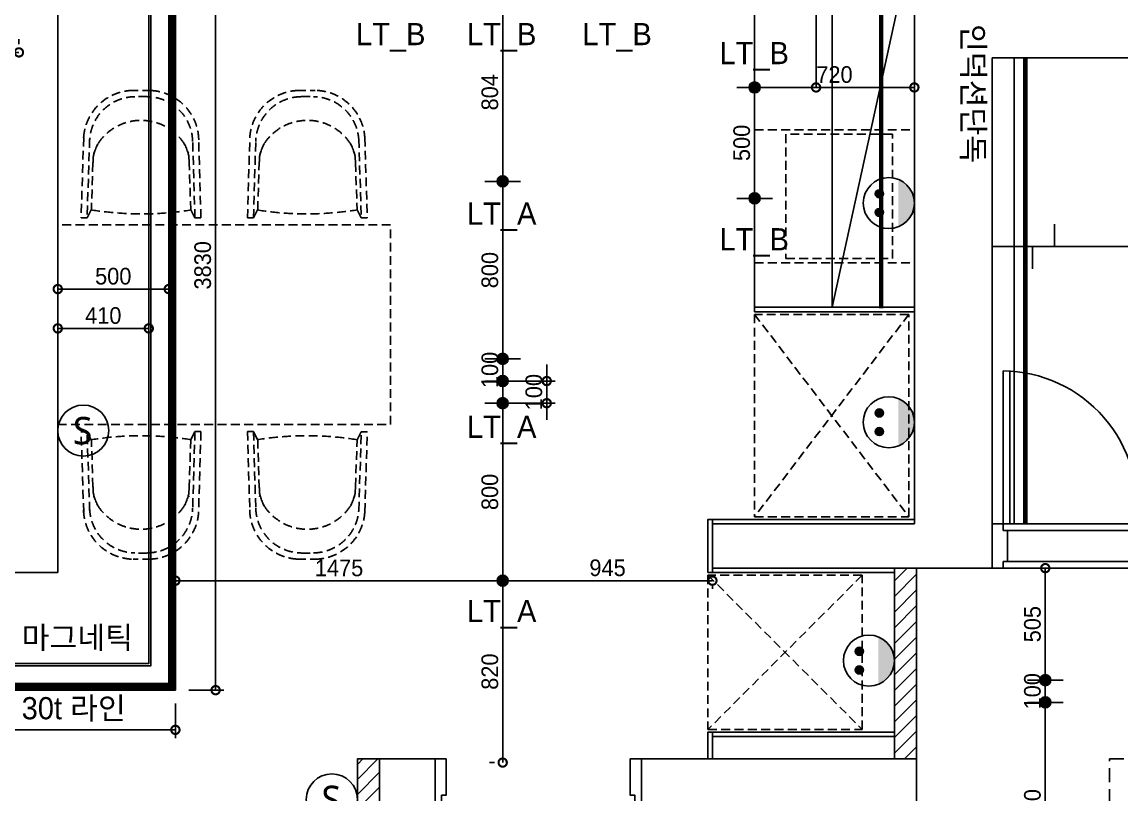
# Model space of a CAD drawing. Header units: millimetres. Extents: x 144680 to 246943, y -177515 to -149396.
# Drawn here: x 223921 to 228874, y -170068 to -166588 of the extents above; entities that cross this region are included whole.
import ezdxf

# ---------------------------------------------------------------- set-up
doc = ezdxf.new("R2010")
doc.units = ezdxf.units.MM
doc.header["$LTSCALE"] = 50
for name, pattern in [('DH-HID2', [1.2, 0.8, -0.4]), ('HID', [2.5, 1.5, -1]), ('HIDDEN', [9.525, 6.35, -3.175])]:
    doc.linetypes.add(name, pattern=pattern)
for name, color, linetype in [('0-ELC TEXT', 7, 'Continuous'), ('03-WAL NEW', 3, 'Continuous'), ('06-FUR', 6, 'Continuous'), ('07-DIM WAL', 5, 'Continuous'), ('3.기호.계단선', 30, 'Continuous'), ('_LIBR', 4, 'Continuous'), ('CEIL-LIGHT', 7, 'Continuous'), ('FORM(YOURNAME)-11', 1, 'Continuous'), ('FU-FURM', 251, 'DH-HID2'), ('RC-LIGHT', 7, 'Continuous'), ('WALL', 2, 'Continuous'), ('win', 4, 'Continuous'), ('설비', 140, 'Continuous')]:
    doc.layers.add(name, color=color, linetype=linetype)
doc.styles.add('스타일1', font='')
doc.styles.add('코레일둥고', font='')
doc.styles.get('스타일1').set_extended_font_data('HYwulM')
doc.styles.get('코레일둥고').set_extended_font_data('Korail Round Gothic Medium')
doc.dimstyles.new('30', dxfattribs={"dimscale": 30, "dimtxt": 2.5, "dimasz": 2.5, "dimexe": 1.25, "dimexo": 2, "dimtad": 1, "dimdec": 0, "dimtxsty": '스타일1', "dimblk": 'DOTSMALL', "dimcen": 2.5, "dimclrd": 1, "dimclre": 1, "dimclrt": 2, "dimadec": 0, "dimazin": 0, "dimtfac": 1, "dimtix": 1, "dimtmove": 0, "dimatfit": 3, "dimldrblk": 'DOTSMALL', "dimfxl": 1.25, "dimarcsym": 0})

# ---------------------------------------------------------------- blocks, each defined once
blk = doc.blocks.new('sdfsdf')
at = {"layer": '_LIBR', "linetype": 'Continuous'}
blk.add_lwpolyline([(-44257.6, -83632.3), (-43387.6, -83632.3), (-43387.6, -83597), (-44257.6, -83597)], close=True, dxfattribs=at)
for points in [[(-43351.7, -83617.5), (-43351.7, -83597), (-43351.7, -83617.5), (-43187.6, -83617.5), (-43187.6, -83567.5), (-43387.6, -83567.5), (-43387.6, -83597), (-43351.7, -83597)], [(-43351.7, -84447.5), (-43351.7, -84468), (-43351.7, -84447.5), (-43187.6, -84447.5), (-43187.6, -84497.5), (-43387.6, -84497.5), (-43387.6, -84468), (-43351.7, -84468)]]:
    blk.add_lwpolyline(points, dxfattribs=at)
blk.add_arc((-43365.5, -83574.4), 893.9, 183.7115, 268.5892, dxfattribs=at)
blk = doc.blocks.new('vudauseeh')
at = {"layer": '_LIBR', "linetype": 'Continuous'}
for p, q in [((145070, -168850), (145070, -168160)), ((145100, -168160.7), (145100, -168850)), ((145020, -168850), (145020, -169050)), ((145070, -168850), (145020, -168850)), ((145070, -168880.5), (145070, -168850)), ((145100, -168850), (145070, -168850)), ((145090, -168880.5), (145070, -168880.5)), ((145650, -168880.5), (145090, -168880.5)), ((145090, -169020.6), (145090, -168880.5)), ((145670, -168850), (145100, -168850)), ((145070, -169050), (145070, -169020.6)), ((145070, -169020.6), (145090, -169020.6)), ((145650, -169020.6), (145090, -169020.6)), ((145020, -169050), (145070, -169050)), ((145070, -169050), (145670, -169050))]:
    blk.add_line(p, q, dxfattribs=at)
blk.add_arc((145061.2, -168773.5), 613.6, 352.839, 89.1791, dxfattribs=at)
at = {"layer": 'WALL', "color": 2}
for p, q in [((140810, -169070), (140810, -164150)), ((144670, -168850), (144670, -165803)), ((145020, -166750), (146460, -166750)), ((145020, -168850), (145020, -166750)), ((143760, -168850), (144670, -168850)), ((143760, -168850), (143760, -169050)), ((145020, -168850), (146460, -168850)), ((140810, -169070), (138990, -169070)), ((143760, -169050), (146460, -169050)), ((142260, -169910), (142510, -169910)), ((142260, -173600), (142260, -169910)), ((143440, -169910), (144680, -169910)), ((144680, -170110), (144680, -169910))]:
    blk.add_line(p, q, dxfattribs=at)
at = {"layer": 'WALL', "color": 8, "linetype": 'HIDDEN', "ltscale": 0.2}
for p, q in [((145550, -169910), (146460, -169910)), ((145550, -170110), (145550, -169910))]:
    blk.add_line(p, q, dxfattribs=at)
at = {"layer": 'win', "rotation": 90}
blk.add_blockref('sdfsdf', (58942.5, -126722.4), dxfattribs=at)
blk = doc.blocks.new('cjswjdeh2')
at = {"ltscale": 10}
h = blk.add_hatch(dxfattribs=at)
h.set_pattern_fill('ANSI31', color=3, scale=15)
h.set_pattern_definition([(45, (290575.12, -163253.515), (-33.67596, 33.67596), [])])
h.paths.add_polyline_path([(227812.9, -167593.5), (227712.9, -167593.5), (227712.9, -167958.5), (227732.9, -167958.5), (227732.9, -167858.5), (227802.9, -167858.5), (227812.9, -167858.5)])
at = {"layer": '03-WAL NEW', "transparency": 33554687}
h = blk.add_hatch(dxfattribs=at)
h.set_pattern_fill('_USER', color=256, scale=50, angle=45, pattern_type=0)
h.set_pattern_definition([(45, (-4927.87, -279345.45), (-35.355339, 35.355339), [])])
h.paths.add_polyline_path([(230132.9, -167593.5), (230232.9, -167593.5), (230232.9, -166733.5), (230132.9, -166733.5)])
blk.add_line((230572.9, -165283.5), (231252.9, -165283.5))
blk.add_lwpolyline([(230854.7, -165183.5), (230854.7, -165283.5), (230754.7, -165283.5), (230754.7, -165383.5)])
blk.add_lwpolyline([(230132.9, -167593.5), (230232.9, -167593.5), (230232.9, -166733.5), (230132.9, -166733.5)], close=True, dxfattribs=at)
at = {"layer": '03-WAL NEW', "ltscale": 10}
blk.add_lwpolyline([(227812.9, -167858.5), (227812.9, -167593.5), (227712.9, -167593.5), (227712.9, -167958.5), (227732.9, -167958.5)], dxfattribs=at)
at = {"layer": '06-FUR', "color": 8}
for points in [[(230222.9, -163486.5), (227232.9, -163486.5), (227232.9, -164186.5), (229502.9, -164186.5), (229502.9, -165557.5), (230222.9, -165557.5), (230222.9, -163486.5)], [(230222.9, -163486.5), (227232.9, -163486.5), (227232.9, -163856.5), (229852.9, -163856.5), (229852.9, -165557.5), (230222.9, -165557.5), (230222.9, -163486.5), (227232.9, -163856.5)], [(229852.9, -163856.5), (230222.9, -163856.5), (229852.9, -165557.5)]]:
    blk.add_lwpolyline(points, dxfattribs=at)
for points in [[(229502.9, -165557.5), (230222.9, -165557.5), (230222.9, -165577.5), (229502.9, -165577.5)], [(229292.9, -166753.5), (229312.9, -166753.5), (229312.9, -166513.5), (229292.9, -166513.5)], [(229312.9, -166533.5), (230222.9, -166533.5), (230222.9, -166513.5), (229312.9, -166513.5)], [(229312.9, -166733.5), (230132.9, -166733.5), (230132.9, -166753.5), (229312.9, -166753.5)], [(229292.9, -167593.5), (229312.9, -167593.5), (229312.9, -167472.5), (229292.9, -167472.5)], [(229312.9, -167492.5), (230132.9, -167492.5), (230132.9, -167472.5), (229312.9, -167472.5)]]:
    blk.add_lwpolyline(points, close=True, dxfattribs=at)
at = {"layer": 'FU-FURM', "color": 8}
for p, q in [((226785.4, -164579.9), (226702.5, -164579.8)), ((226766.3, -164606.9), (226709.8, -164606.8)), ((227440.3, -164579.9), (227523.2, -164579.8)), ((227459.5, -164606.9), (227516, -164606.8)), ((229502.9, -164757.5), (230222.9, -164757.5)), ((226479.6, -164792.1), (226468.1, -165154.2)), ((226506.4, -164799.2), (226495.1, -165154.2)), ((226541.5, -164824.5), (226539.1, -164829.6)), ((226543.8, -164820), (226541.5, -164824.5)), ((226933.1, -164820.5), (226935.4, -164825)), ((226981.1, -165154.8), (226970.5, -164797.2)), ((227008.1, -165154.8), (226997.7, -164804)), ((227217.7, -165154.8), (227228.1, -164804)), ((227244.7, -165154.8), (227255.3, -164797.2)), ((227292.7, -164820.5), (227290.4, -164825)), ((227682, -164820), (227684.3, -164824.5)), ((227684.3, -164824.5), (227686.6, -164829.6)), ((227719.4, -164799.2), (227730.7, -165154.2)), ((227746.1, -164792.1), (227757.7, -165154.2)), ((226523.8, -164873.1), (226523.1, -164876.6)), ((226524.6, -164869.5), (226523.8, -164873.1)), ((226525.6, -164865.7), (226524.6, -164869.5)), ((226526.9, -164861.5), (226525.6, -164865.7)), ((226528.4, -164856.7), (226526.9, -164861.5)), ((226530.3, -164851.6), (226528.4, -164856.7)), ((226532.3, -164846.1), (226530.3, -164851.6)), ((226534.5, -164840.5), (226532.3, -164846.1)), ((226536.8, -164834.9), (226534.5, -164840.5)), ((226539.1, -164829.6), (226536.8, -164834.9)), ((226935.4, -164825), (226937.8, -164830.1)), ((226937.8, -164830.1), (226940.1, -164835.4)), ((226940.1, -164835.4), (226942.4, -164841)), ((226942.4, -164841), (226944.6, -164846.7)), ((226944.6, -164846.7), (226946.6, -164852.1)), ((226946.6, -164852.1), (226948.4, -164857.3)), ((226948.4, -164857.3), (226949.9, -164862)), ((226949.9, -164862), (226951.2, -164866.2)), ((226951.2, -164866.2), (226952.2, -164870)), ((226952.2, -164870), (226953, -164873.7)), ((226953, -164873.7), (226953.7, -164877.1)), ((227272.8, -164873.7), (227272.1, -164877.1)), ((227273.6, -164870), (227272.8, -164873.7)), ((227274.6, -164866.2), (227273.6, -164870)), ((227275.8, -164862), (227274.6, -164866.2)), ((227277.4, -164857.3), (227275.8, -164862)), ((227279.2, -164852.1), (227277.4, -164857.3)), ((227281.2, -164846.7), (227279.2, -164852.1)), ((227283.4, -164841), (227281.2, -164846.7)), ((227285.7, -164835.4), (227283.4, -164841)), ((227288, -164830.1), (227285.7, -164835.4)), ((227290.4, -164825), (227288, -164830.1)), ((227686.6, -164829.6), (227689, -164834.9)), ((227689, -164834.9), (227691.3, -164840.5)), ((227691.3, -164840.5), (227693.5, -164846.1)), ((227693.5, -164846.1), (227695.5, -164851.6)), ((227695.5, -164851.6), (227697.3, -164856.7)), ((227697.3, -164856.7), (227698.9, -164861.5)), ((227698.9, -164861.5), (227700.2, -164865.7)), ((227700.2, -164865.7), (227701.2, -164869.5)), ((227701.2, -164869.5), (227702, -164873.1)), ((227702, -164873.1), (227702.7, -164876.6)), ((226521.3, -164907.1), (226514.3, -165118.3)), ((226521.7, -164903.4), (226521.3, -164907.1)), ((226522.1, -164883.3), (226521.7, -164903.4)), ((226522.6, -164879.9), (226522.1, -164883.3)), ((226523.1, -164876.6), (226522.6, -164879.9)), ((226953.7, -164877.1), (226954.2, -164880.5)), ((226954.2, -164880.5), (226954.6, -164900.5)), ((226954.6, -164900.5), (226955, -164904)), ((226955, -164904), (226955.4, -164907.6)), ((226962, -165118.8), (226955.4, -164907.6)), ((227263.8, -165118.8), (227270.4, -164907.6)), ((227270.8, -164904), (227270.4, -164907.6)), ((227271.2, -164900.5), (227270.8, -164904)), ((227271.6, -164880.5), (227271.2, -164900.5)), ((227272.1, -164877.1), (227271.6, -164880.5)), ((227702.7, -164876.6), (227703.2, -164879.9)), ((227703.2, -164879.9), (227703.6, -164883.3)), ((227703.6, -164883.3), (227704, -164903.4)), ((227704, -164903.4), (227704.4, -164907.1)), ((227704.4, -164907.1), (227711.5, -165118.3)), ((226513.1, -165118.2), (226495.1, -165154.2)), ((226963.1, -165118.8), (226981.1, -165154.8)), ((227262.7, -165118.8), (227244.7, -165154.8)), ((227712.7, -165118.2), (227730.7, -165154.2)), ((226468.1, -165154.2), (226495.1, -165154.2)), ((226981.1, -165154.8), (227008.1, -165154.8)), ((227244.7, -165154.8), (227217.7, -165154.8)), ((227757.7, -165154.2), (227730.7, -165154.2)), ((227862.9, -165186.5), (226362.9, -165186.5)), ((226362.9, -165186.5), (226362.9, -166086.5)), ((227862.9, -166086.5), (227862.9, -165186.5)), ((229502.9, -165357.5), (230222.9, -165357.5)), ((230197.9, -165589.5), (229502.9, -166501.5)), ((229502.9, -165589.5), (230197.9, -166501.5)), ((226362.9, -166086.5), (227862.9, -166086.5)), ((226468.1, -166118.9), (226495.1, -166118.8)), ((226479.6, -166480.9), (226468.1, -166118.9)), ((226506.4, -166473.9), (226495.1, -166118.8)), ((226513.1, -166154.8), (226495.1, -166118.8)), ((226521.3, -166365.9), (226514.3, -166154.8)), ((226962, -166154.2), (226955.4, -166365.4)), ((226963.1, -166154.2), (226981.1, -166118.2)), ((226981.1, -166118.2), (226970.5, -166475.8)), ((226981.1, -166118.2), (227008.1, -166118.2)), ((227008.1, -166118.2), (226997.7, -166469)), ((227217.7, -166118.2), (227228.1, -166469)), ((227244.7, -166118.2), (227217.7, -166118.2)), ((227244.7, -166118.2), (227255.3, -166475.8)), ((227262.7, -166154.2), (227244.7, -166118.2)), ((227263.8, -166154.2), (227270.4, -166365.4)), ((227704.4, -166365.9), (227711.5, -166154.8)), ((227712.7, -166154.8), (227730.7, -166118.8)), ((227719.4, -166473.9), (227730.7, -166118.8)), ((227757.7, -166118.9), (227730.7, -166118.8)), ((227746.1, -166480.9), (227757.7, -166118.9)), ((226521.7, -166369.6), (226521.3, -166365.9)), ((226522.1, -166389.7), (226521.7, -166369.6)), ((226522.6, -166393.1), (226522.1, -166389.7)), ((226523.1, -166396.5), (226522.6, -166393.1)), ((226523.8, -166399.9), (226523.1, -166396.5)), ((226524.6, -166403.5), (226523.8, -166399.9)), ((226525.6, -166407.4), (226524.6, -166403.5)), ((226526.9, -166411.6), (226525.6, -166407.4)), ((226949.9, -166411), (226951.2, -166406.9)), ((226951.2, -166406.9), (226952.2, -166403)), ((226952.2, -166403), (226953, -166399.4)), ((226953, -166399.4), (226953.7, -166395.9)), ((226953.7, -166395.9), (226954.2, -166392.6)), ((226954.2, -166392.6), (226954.6, -166372.5)), ((226954.6, -166372.5), (226955, -166369.1)), ((226955, -166369.1), (226955.4, -166365.4)), ((227270.8, -166369.1), (227270.4, -166365.4)), ((227271.2, -166372.5), (227270.8, -166369.1)), ((227271.6, -166392.6), (227271.2, -166372.5)), ((227272.1, -166395.9), (227271.6, -166392.6)), ((227272.8, -166399.4), (227272.1, -166395.9)), ((227273.6, -166403), (227272.8, -166399.4)), ((227274.6, -166406.9), (227273.6, -166403)), ((227275.8, -166411), (227274.6, -166406.9)), ((227698.9, -166411.6), (227700.2, -166407.4)), ((227700.2, -166407.4), (227701.2, -166403.5)), ((227701.2, -166403.5), (227702, -166399.9)), ((227702, -166399.9), (227702.7, -166396.5)), ((227702.7, -166396.5), (227703.2, -166393.1)), ((227703.2, -166393.1), (227703.6, -166389.7)), ((227703.6, -166389.7), (227704, -166369.6)), ((227704, -166369.6), (227704.4, -166365.9)), ((226528.4, -166416.3), (226526.9, -166411.6)), ((226530.3, -166421.4), (226528.4, -166416.3)), ((226532.3, -166426.9), (226530.3, -166421.4)), ((226534.5, -166432.5), (226532.3, -166426.9)), ((226536.8, -166438.1), (226534.5, -166432.5)), ((226539.1, -166443.5), (226536.8, -166438.1)), ((226541.5, -166448.5), (226539.1, -166443.5)), ((226543.8, -166453), (226541.5, -166448.5)), ((226933.1, -166452.5), (226935.4, -166448)), ((226935.4, -166448), (226937.8, -166443)), ((226937.8, -166443), (226940.1, -166437.6)), ((226940.1, -166437.6), (226942.4, -166432)), ((226942.4, -166432), (226944.6, -166426.4)), ((226944.6, -166426.4), (226946.6, -166420.9)), ((226946.6, -166420.9), (226948.4, -166415.8)), ((226948.4, -166415.8), (226949.9, -166411)), ((227277.4, -166415.8), (227275.8, -166411)), ((227279.2, -166420.9), (227277.4, -166415.8)), ((227281.2, -166426.4), (227279.2, -166420.9)), ((227283.4, -166432), (227281.2, -166426.4)), ((227285.7, -166437.6), (227283.4, -166432)), ((227288, -166443), (227285.7, -166437.6)), ((227290.4, -166448), (227288, -166443)), ((227292.7, -166452.5), (227290.4, -166448)), ((227682, -166453), (227684.3, -166448.5)), ((227684.3, -166448.5), (227686.6, -166443.5)), ((227686.6, -166443.5), (227689, -166438.1)), ((227689, -166438.1), (227691.3, -166432.5)), ((227691.3, -166432.5), (227693.5, -166426.9)), ((227693.5, -166426.9), (227695.5, -166421.4)), ((227695.5, -166421.4), (227697.3, -166416.3)), ((227697.3, -166416.3), (227698.9, -166411.6)), ((226785.4, -166693.1), (226702.5, -166693.2)), ((226766.3, -166666.1), (226709.8, -166666.2)), ((227440.3, -166693.1), (227523.2, -166693.2)), ((227459.5, -166666.1), (227516, -166666.2)), ((229987.9, -166765.5), (229292.9, -167460.5)), ((229292.9, -166765.5), (229987.9, -167460.5))]:
    blk.add_line(p, q, dxfattribs=at)
for points in [[(229644.4, -165337.3), (230124.4, -165337.3), (230124.4, -164777.3), (229644.4, -164777.3)], [(229502.9, -166501.5), (230197.9, -166501.5), (230197.9, -165589.5), (229502.9, -165589.5)], [(229292.9, -167460.5), (229987.9, -167460.5), (229987.9, -166765.5), (229292.9, -166765.5)]]:
    blk.add_lwpolyline(points, close=True, dxfattribs=at)
for centre, radius, start, end in [((226706.1, -164807), 227.2, 90.767, 178.6433), ((226712.8, -164814.8), 206.6, 90.767, 178.6435), ((226764.1, -164814.9), 206.6, 1.215, 89.0908), ((226770.9, -164807.1), 227.2, 1.215, 89.0908), ((227454.9, -164807.1), 227.2, 90.9092, 178.785), ((227461.6, -164814.9), 206.6, 90.9092, 178.785), ((227513, -164814.8), 206.6, 1.3565, 89.233), ((227519.7, -164807), 227.2, 1.3567, 89.233), ((226738.3, -164947.3), 232.4, 33.053, 146.805), ((227487.5, -164947.3), 232.4, 33.195, 146.947), ((226738.3, -164947.3), 232.4, 158.2072, 158.33), ((226738.3, -164947.3), 232.4, 21.528, 21.651), ((227487.5, -164947.3), 232.4, 158.349, 158.472), ((227487.5, -164947.3), 232.4, 21.67, 21.7928), ((226739.8, -163721.3), 1415.3, 260.781, 279.077), ((227485.9, -163721.3), 1415.3, 260.923, 279.219), ((226739.8, -167551.8), 1415.3, 80.923, 99.219), ((227485.9, -167551.8), 1415.3, 80.781, 99.077), ((226738.3, -166325.8), 232.4, 201.67, 201.7928), ((226738.3, -166325.8), 232.4, 213.195, 326.947), ((226738.3, -166325.8), 232.4, 338.349, 338.472), ((227487.5, -166325.8), 232.4, 201.528, 201.651), ((227487.5, -166325.8), 232.4, 213.053, 326.805), ((227487.5, -166325.8), 232.4, 338.2072, 338.33), ((226706.1, -166466), 227.2, 181.3567, 269.233), ((226712.8, -166458.2), 206.6, 181.3565, 269.233), ((226764.1, -166458.2), 206.6, 270.9092, 358.785), ((226770.9, -166465.9), 227.2, 270.9092, 358.785), ((227454.9, -166465.9), 227.2, 181.215, 269.0908), ((227461.6, -166458.2), 206.6, 181.215, 269.0908), ((227513, -166458.2), 206.6, 270.767, 358.6435), ((227519.7, -166466), 227.2, 270.767, 358.6433)]:
    blk.add_arc(centre, radius, start, end, dxfattribs=at)
blk.add_blockref('vudauseeh', (85552.9, 2316.5))
blk = doc.blocks.new('_DOTSMALL')
at = {"color": 0, "linetype": 'ByBlock', "const_width": 0.5}
blk.add_lwpolyline([(-0.0625, 0, 1), (0.0625, 0, 1)], format="xyb", close=True, dxfattribs=at)
blk = doc.blocks.new('*D108')
at = {"layer": '07-DIM WAL', "color": 1, "lineweight": -2, "transparency": 16777216}
for p, q in [((219592.2, -169660), (219592.2, -169816.5)), ((224612.2, -169660), (224612.2, -169816.5)), ((219592.2, -169779), (224612.2, -169779))]:
    blk.add_line(p, q, dxfattribs=at)
at = {"layer": 'Defpoints', "color": 0, "transparency": 16777216}
for p in [(219592.2, -169600), (224612.2, -169600), (224612.2, -169779)]:
    blk.add_point(p, dxfattribs=at)
at = {"layer": '07-DIM WAL', "color": 1, "lineweight": -2, "transparency": 16777216, "xscale": 75, "yscale": 75, "zscale": 75, "rotation": 180}
blk.add_blockref('_DOTSMALL', (219592.2, -169779), dxfattribs=at)
at = {"layer": '07-DIM WAL', "color": 1, "lineweight": -2, "transparency": 16777216, "xscale": 75, "yscale": 75, "zscale": 75}
blk.add_blockref('_DOTSMALL', (224612.2, -169779), dxfattribs=at)
at = {"layer": '07-DIM WAL', "color": 2, "ltscale": 10, "transparency": 16777216, "insert": (222102.2, -169721.2), "char_height": 75, "attachment_point": 5, "style": '스타일1'}
blk.add_mtext('5020', dxfattribs=at)
blk = doc.blocks.new('*D109')
at = {"layer": '07-DIM WAL', "color": 1, "lineweight": -2, "transparency": 16777216}
for p, q in [((224672.2, -165770), (224830.9, -165770)), ((224793.4, -165770), (224793.4, -169600)), ((224672.2, -169600), (224830.9, -169600))]:
    blk.add_line(p, q, dxfattribs=at)
at = {"layer": 'Defpoints', "color": 0, "transparency": 16777216}
for p in [(224612.2, -165770), (224612.2, -169600), (224793.4, -169600)]:
    blk.add_point(p, dxfattribs=at)
at = {"layer": '07-DIM WAL', "color": 1, "lineweight": -2, "transparency": 16777216, "xscale": 75, "yscale": 75, "zscale": 75}
for p, rotation in [((224793.4, -165770), 90), ((224793.4, -169600), 270)]:
    blk.add_blockref('_DOTSMALL', p, dxfattribs=dict(at, rotation=rotation))
at = {"layer": '07-DIM WAL', "color": 2, "ltscale": 10, "transparency": 16777216, "insert": (224735.6, -167685), "char_height": 75, "attachment_point": 5, "rotation": 90, "style": '스타일1'}
blk.add_mtext('3830', dxfattribs=at)
blk = doc.blocks.new('1')
at = {"linetype": 'Continuous'}
h = blk.add_hatch(color=4, dxfattribs=at)
h.dxf.hatch_style = 1
edge = h.paths.add_edge_path()
edge.add_arc((11539653.5, -14273503.8), 37.5, 0, 360)
at = {"color": 1, "linetype": 'Continuous'}
for p, q in [((11539653.5, -14273637.1), (11539653.5, -14273370.5)), ((11539520.2, -14273503.8), (11539786.8, -14273503.8))]:
    blk.add_line(p, q, dxfattribs=at)
at = {"color": 4, "linetype": 'Continuous'}
for radius in [41.5, 37.5]:
    blk.add_circle((11539653.5, -14273503.8), radius, dxfattribs=at)
blk = doc.blocks.new('*D111')
at = {"layer": '07-DIM WAL', "color": 1, "lineweight": -2, "transparency": 16777216}
for p, q in [((223157.2, -166665), (223157.2, -166687.5)), ((223907.2, -166665), (223907.2, -166687.5)), ((223157.2, -166725), (223907.2, -166725))]:
    blk.add_line(p, q, dxfattribs=at)
at = {"layer": 'Defpoints', "color": 0, "transparency": 16777216}
for p in [(223157.2, -166725), (223907.2, -166725), (223907.2, -166725)]:
    blk.add_point(p, dxfattribs=at)
at = {"layer": '07-DIM WAL', "color": 1, "lineweight": -2, "transparency": 16777216, "xscale": 75, "yscale": 75, "zscale": 75, "rotation": 180}
blk.add_blockref('_DOTSMALL', (223157.2, -166725), dxfattribs=at)
at = {"layer": '07-DIM WAL', "color": 1, "lineweight": -2, "transparency": 16777216, "xscale": 75, "yscale": 75, "zscale": 75}
blk.add_blockref('_DOTSMALL', (223907.2, -166725), dxfattribs=at)
at = {"layer": '07-DIM WAL', "color": 2, "ltscale": 10, "transparency": 16777216, "insert": (223532.2, -166667.3), "char_height": 75, "attachment_point": 5, "style": '스타일1'}
blk.add_mtext('750', dxfattribs=at)
blk = doc.blocks.new('*D120')
at = {"layer": '07-DIM WAL', "color": 1, "lineweight": -2, "transparency": 16777216}
for p, q in [((227521.4, -165803), (227461.9, -165803)), ((227499.4, -166883), (227499.4, -165803)), ((227471.4, -166883), (227536.9, -166883))]:
    blk.add_line(p, q, dxfattribs=at)
at = {"layer": 'Defpoints', "color": 0, "transparency": 16777216}
for p in [(227499.4, -165803), (227581.4, -165803), (227411.4, -166883)]:
    blk.add_point(p, dxfattribs=at)
at = {"layer": '07-DIM WAL', "color": 1, "lineweight": -2, "transparency": 16777216, "xscale": 75, "yscale": 75, "zscale": 75}
for p, rotation in [((227499.4, -165803), 90), ((227499.4, -166883), 270)]:
    blk.add_blockref('_DOTSMALL', p, dxfattribs=dict(at, rotation=rotation))
at = {"layer": '07-DIM WAL', "color": 2, "ltscale": 10, "transparency": 16777216, "insert": (227441.6, -166343), "char_height": 75, "attachment_point": 5, "rotation": 90, "style": '스타일1'}
blk.add_mtext('1080', dxfattribs=at)
blk = doc.blocks.new('*D121')
at = {"layer": '07-DIM WAL', "color": 1, "lineweight": -2, "transparency": 16777216}
for p, q in [((227222.2, -167383), (227222.2, -166883)), ((227282.2, -166883), (227259.7, -166883)), ((227162.2, -167383), (227184.7, -167383))]:
    blk.add_line(p, q, dxfattribs=at)
at = {"layer": 'Defpoints', "color": 0, "transparency": 16777216}
for p in [(227222.2, -166883), (227222.2, -166883), (227222.2, -167383)]:
    blk.add_point(p, dxfattribs=at)
at = {"layer": '07-DIM WAL', "color": 1, "lineweight": -2, "transparency": 16777216, "xscale": 75, "yscale": 75, "zscale": 75}
for p, rotation in [((227222.2, -166883), 90), ((227222.2, -167383), 270)]:
    blk.add_blockref('_DOTSMALL', p, dxfattribs=dict(at, rotation=rotation))
at = {"layer": '07-DIM WAL', "color": 2, "ltscale": 10, "transparency": 16777216, "insert": (227164.5, -167133), "char_height": 75, "attachment_point": 5, "rotation": 90, "style": '스타일1'}
blk.add_mtext('500', dxfattribs=at)
blk = doc.blocks.new('*D122')
at = {"layer": '07-DIM WAL', "color": 1, "lineweight": -2, "transparency": 16777216}
for p, q in [((226027.2, -166503), (226049.7, -166503)), ((226087.2, -167306.5), (226087.2, -166503)), ((226027.2, -167306.5), (226049.7, -167306.5))]:
    blk.add_line(p, q, dxfattribs=at)
at = {"layer": 'Defpoints', "color": 0, "transparency": 16777216}
for p in [(226087.2, -166503), (226087.2, -166503), (226087.2, -167306.5)]:
    blk.add_point(p, dxfattribs=at)
at = {"layer": '07-DIM WAL', "color": 1, "lineweight": -2, "transparency": 16777216, "xscale": 75, "yscale": 75, "zscale": 75}
for p, rotation in [((226087.2, -166503), 90), ((226087.2, -167306.5), 270)]:
    blk.add_blockref('_DOTSMALL', p, dxfattribs=dict(at, rotation=rotation))
at = {"layer": '07-DIM WAL', "color": 2, "ltscale": 10, "transparency": 16777216, "insert": (226029.4, -166904.8), "char_height": 75, "attachment_point": 5, "rotation": 90, "style": '스타일1'}
blk.add_mtext('804', dxfattribs=at)
blk = doc.blocks.new('*D124')
at = {"layer": '07-DIM WAL', "color": 1, "lineweight": -2, "transparency": 16777216}
for p, q in [((226087.2, -167306.5), (226087.2, -168106.5)), ((226147.2, -167306.5), (226124.7, -167306.5)), ((226147.2, -168106.5), (226124.7, -168106.5))]:
    blk.add_line(p, q, dxfattribs=at)
at = {"layer": 'Defpoints', "color": 0, "transparency": 16777216}
for p in [(226087.2, -167306.5), (226087.2, -168106.5), (226087.2, -168106.5)]:
    blk.add_point(p, dxfattribs=at)
at = {"layer": '07-DIM WAL', "color": 1, "lineweight": -2, "transparency": 16777216, "xscale": 75, "yscale": 75, "zscale": 75}
for p, rotation in [((226087.2, -167306.5), 90), ((226087.2, -168106.5), 270)]:
    blk.add_blockref('_DOTSMALL', p, dxfattribs=dict(at, rotation=rotation))
at = {"layer": '07-DIM WAL', "color": 2, "ltscale": 10, "transparency": 16777216, "insert": (226029.4, -167706.5), "char_height": 75, "attachment_point": 5, "rotation": 90, "style": '스타일1'}
blk.add_mtext('800', dxfattribs=at)
blk = doc.blocks.new('*D125')
at = {"layer": '07-DIM WAL', "color": 1, "lineweight": -2, "transparency": 16777216}
for p, q in [((226087.2, -168031.5), (226087.2, -168281.5)), ((226027.2, -168106.5), (226049.7, -168106.5)), ((226027.2, -168206.5), (226049.7, -168206.5))]:
    blk.add_line(p, q, dxfattribs=at)
at = {"layer": 'Defpoints', "color": 0, "transparency": 16777216}
for p in [(226087.2, -168106.5), (226087.2, -168206.5), (226087.2, -168206.5)]:
    blk.add_point(p, dxfattribs=at)
at = {"layer": '07-DIM WAL', "color": 1, "lineweight": -2, "transparency": 16777216, "xscale": 75, "yscale": 75, "zscale": 75}
for p, rotation in [((226087.2, -168106.5), 270), ((226087.2, -168206.5), 90)]:
    blk.add_blockref('_DOTSMALL', p, dxfattribs=dict(at, rotation=rotation))
at = {"layer": '07-DIM WAL', "color": 2, "ltscale": 10, "transparency": 16777216, "insert": (226029.5, -168156.5), "char_height": 75, "attachment_point": 5, "rotation": 90, "style": '스타일1'}
blk.add_mtext('100', dxfattribs=at)
blk = doc.blocks.new('*D126')
at = {"layer": '07-DIM WAL', "color": 1, "lineweight": -2, "transparency": 16777216}
for p, q in [((226285.6, -168131.5), (226285.6, -168381.5)), ((226147.2, -168206.5), (226323.1, -168206.5)), ((226147.2, -168306.5), (226323.1, -168306.5))]:
    blk.add_line(p, q, dxfattribs=at)
at = {"layer": 'Defpoints', "color": 0, "transparency": 16777216}
for p in [(226087.2, -168206.5), (226087.2, -168306.5), (226285.6, -168306.5)]:
    blk.add_point(p, dxfattribs=at)
at = {"layer": '07-DIM WAL', "color": 1, "lineweight": -2, "transparency": 16777216, "xscale": 75, "yscale": 75, "zscale": 75}
for p, rotation in [((226285.6, -168206.5), 270), ((226285.6, -168306.5), 90)]:
    blk.add_blockref('_DOTSMALL', p, dxfattribs=dict(at, rotation=rotation))
at = {"layer": '07-DIM WAL', "color": 2, "ltscale": 10, "transparency": 16777216, "insert": (226227.8, -168256.5), "char_height": 75, "attachment_point": 5, "rotation": 90, "style": '스타일1'}
blk.add_mtext('100', dxfattribs=at)
blk = doc.blocks.new('*D127')
at = {"layer": '07-DIM WAL', "color": 1, "lineweight": -2, "transparency": 16777216}
for p, q in [((226027.2, -168306.5), (226049.7, -168306.5)), ((226087.2, -168306.5), (226087.2, -169106.5)), ((226027.2, -169106.5), (226049.7, -169106.5))]:
    blk.add_line(p, q, dxfattribs=at)
at = {"layer": 'Defpoints', "color": 0, "transparency": 16777216}
for p in [(226087.2, -168306.5), (226087.2, -169106.5), (226087.2, -169106.5)]:
    blk.add_point(p, dxfattribs=at)
at = {"layer": '07-DIM WAL', "color": 1, "lineweight": -2, "transparency": 16777216, "xscale": 75, "yscale": 75, "zscale": 75}
for p, rotation in [((226087.2, -168306.5), 90), ((226087.2, -169106.5), 270)]:
    blk.add_blockref('_DOTSMALL', p, dxfattribs=dict(at, rotation=rotation))
at = {"layer": '07-DIM WAL', "color": 2, "ltscale": 10, "transparency": 16777216, "insert": (226029.4, -168706.5), "char_height": 75, "attachment_point": 5, "rotation": 90, "style": '스타일1'}
blk.add_mtext('800', dxfattribs=at)
blk = doc.blocks.new('*D128')
at = {"layer": '07-DIM WAL', "color": 1, "lineweight": -2, "transparency": 16777216}
for p, q in [((226027.2, -169106.5), (226049.7, -169106.5)), ((226087.2, -169106.5), (226087.2, -169926.5)), ((226027.2, -169926.5), (226049.7, -169926.5))]:
    blk.add_line(p, q, dxfattribs=at)
at = {"layer": 'Defpoints', "color": 0, "transparency": 16777216}
for p in [(226087.2, -169106.5), (226087.2, -169926.5), (226087.2, -169926.5)]:
    blk.add_point(p, dxfattribs=at)
at = {"layer": '07-DIM WAL', "color": 1, "lineweight": -2, "transparency": 16777216, "xscale": 75, "yscale": 75, "zscale": 75}
for p, rotation in [((226087.2, -169106.5), 90), ((226087.2, -169926.5), 270)]:
    blk.add_blockref('_DOTSMALL', p, dxfattribs=dict(at, rotation=rotation))
at = {"layer": '07-DIM WAL', "color": 2, "ltscale": 10, "transparency": 16777216, "insert": (226029.4, -169516.5), "char_height": 75, "attachment_point": 5, "rotation": 90, "style": '스타일1'}
blk.add_mtext('820', dxfattribs=at)
blk = doc.blocks.new('*D129')
at = {"layer": '07-DIM WAL', "color": 1, "lineweight": -2, "transparency": 16777216}
for p, q in [((224082.2, -167842.8), (224082.2, -167754.5)), ((224082.2, -167792), (224582.2, -167792)), ((224582.2, -167842.8), (224582.2, -167754.5))]:
    blk.add_line(p, q, dxfattribs=at)
at = {"layer": 'Defpoints', "color": 0, "transparency": 16777216}
for p in [(224582.2, -167792), (224082.2, -167902.8), (224582.2, -167902.8)]:
    blk.add_point(p, dxfattribs=at)
at = {"layer": '07-DIM WAL', "color": 1, "lineweight": -2, "transparency": 16777216, "xscale": 75, "yscale": 75, "zscale": 75, "rotation": 180}
blk.add_blockref('_DOTSMALL', (224082.2, -167792), dxfattribs=at)
at = {"layer": '07-DIM WAL', "color": 1, "lineweight": -2, "transparency": 16777216, "xscale": 75, "yscale": 75, "zscale": 75}
blk.add_blockref('_DOTSMALL', (224582.2, -167792), dxfattribs=at)
at = {"layer": '07-DIM WAL', "color": 2, "ltscale": 10, "transparency": 16777216, "insert": (224332.2, -167734.3), "char_height": 75, "attachment_point": 5, "style": '스타일1'}
blk.add_mtext('500', dxfattribs=at)
blk = doc.blocks.new('*D130')
at = {"layer": '07-DIM WAL', "color": 1, "lineweight": -2, "transparency": 16777216}
for p, q in [((224082.2, -167909.3), (224082.2, -167931.8)), ((224492.2, -167909.3), (224492.2, -167931.8)), ((224082.2, -167969.3), (224492.2, -167969.3))]:
    blk.add_line(p, q, dxfattribs=at)
at = {"layer": 'Defpoints', "color": 0, "transparency": 16777216}
for p in [(224082.2, -167969.3), (224492.2, -167969.3), (224492.2, -167969.3)]:
    blk.add_point(p, dxfattribs=at)
at = {"layer": '07-DIM WAL', "color": 1, "lineweight": -2, "transparency": 16777216, "xscale": 75, "yscale": 75, "zscale": 75, "rotation": 180}
blk.add_blockref('_DOTSMALL', (224082.2, -167969.3), dxfattribs=at)
at = {"layer": '07-DIM WAL', "color": 1, "lineweight": -2, "transparency": 16777216, "xscale": 75, "yscale": 75, "zscale": 75}
blk.add_blockref('_DOTSMALL', (224492.2, -167969.3), dxfattribs=at)
at = {"layer": '07-DIM WAL', "color": 2, "ltscale": 10, "transparency": 16777216, "insert": (224287.2, -167911.6), "char_height": 75, "attachment_point": 5, "style": '스타일1'}
blk.add_mtext('410', dxfattribs=at)
blk = doc.blocks.new('SW')
at = {"layer": '설비', "color": 140}
blk.add_circle((11533254.1, -14277699.4), 184, dxfattribs=at)
at = {"layer": '설비', "color": 140, "insert": (11533320, -14277600.8), "char_height": 197.143, "width": 314.327, "attachment_point": 3, "style": '코레일둥고'}
blk.add_mtext('{\\fMalgun Gothic|b0|i0|c129|p50;S}', dxfattribs=at)
blk = doc.blocks.new('egoo')
at = {"layer": '설비'}
h = blk.add_hatch(color=140, dxfattribs=at)
edge = h.paths.add_edge_path()
edge.add_arc((1015645.3, 443433.7), 22.3, 0, 360)
h = blk.add_hatch(color=140, dxfattribs=at)
edge = h.paths.add_edge_path()
edge.add_arc((1015747.7, 443433.7), 22.3, 0, 360)
h = blk.add_hatch(color=140, dxfattribs=at)
edge = h.paths.add_edge_path()
edge.add_line((1015826.3, 443329.1), (1015566.6, 443329.1))
edge.add_ellipse((1015696.5, 443381.5), major_axis=(99, 99), ratio=1, start_angle=156.95778, end_angle=293.04222)
at = {"layer": '설비', "color": 140}
for centre, radius in [((1015696.5, 443381.5), 140), ((1015645.3, 443433.7), 22.3), ((1015747.7, 443433.7), 22.3)]:
    blk.add_circle(centre, radius, dxfattribs=at)
blk = doc.blocks.new('*D174')
at = {"layer": 'Defpoints', "color": 0, "transparency": 16777216}
for p in [(227222.2, -166883), (227942.2, -166883), (227942.2, -166883)]:
    blk.add_point(p, dxfattribs=at)
at = {"layer": 'FORM(YOURNAME)-11', "color": 1, "lineweight": -2, "ltscale": 10, "transparency": 16777216}
for p, q in [((227222.2, -166823), (227222.2, -166845.5)), ((227942.2, -166823), (227942.2, -166845.5)), ((227222.2, -166883), (227942.2, -166883))]:
    blk.add_line(p, q, dxfattribs=at)
at = {"layer": 'FORM(YOURNAME)-11', "color": 1, "lineweight": -2, "transparency": 16777216, "xscale": 75, "yscale": 75, "zscale": 75, "rotation": 180}
blk.add_blockref('_DOTSMALL', (227222.2, -166883), dxfattribs=at)
at = {"layer": 'FORM(YOURNAME)-11', "color": 1, "lineweight": -2, "transparency": 16777216, "xscale": 75, "yscale": 75, "zscale": 75}
blk.add_blockref('_DOTSMALL', (227942.2, -166883), dxfattribs=at)
at = {"layer": 'FORM(YOURNAME)-11', "color": 2, "ltscale": 10, "transparency": 16777216, "insert": (227582.2, -166825.3), "char_height": 75, "attachment_point": 5, "style": '스타일1'}
blk.add_mtext('720', dxfattribs=at)
blk = doc.blocks.new('*D211')
at = {"layer": '07-DIM WAL', "color": 1, "lineweight": -2, "ltscale": 10, "transparency": 16777216}
for p, q in [((226087.2, -169046.5), (226087.2, -169069)), ((226087.2, -169106.5), (227032.2, -169106.5)), ((227032.2, -169130), (227032.2, -169144))]:
    blk.add_line(p, q, dxfattribs=at)
at = {"layer": 'Defpoints', "color": 0, "transparency": 16777216}
for p in [(227032.2, -169070), (226087.2, -169106.5), (227032.2, -169106.5)]:
    blk.add_point(p, dxfattribs=at)
at = {"layer": '07-DIM WAL', "color": 1, "lineweight": -2, "transparency": 16777216, "xscale": 75, "yscale": 75, "zscale": 75, "rotation": 180}
blk.add_blockref('_DOTSMALL', (226087.2, -169106.5), dxfattribs=at)
at = {"layer": '07-DIM WAL', "color": 1, "lineweight": -2, "transparency": 16777216, "xscale": 75, "yscale": 75, "zscale": 75}
blk.add_blockref('_DOTSMALL', (227032.2, -169106.5), dxfattribs=at)
at = {"layer": '07-DIM WAL', "color": 2, "ltscale": 10, "transparency": 16777216, "insert": (226559.7, -169048.8), "char_height": 75, "attachment_point": 5, "style": '스타일1'}
blk.add_mtext('945', dxfattribs=at)
blk = doc.blocks.new('*D212')
at = {"layer": '07-DIM WAL', "color": 1, "lineweight": -2, "ltscale": 10, "transparency": 16777216}
for p, q in [((224612.2, -169046.5), (224612.2, -169069)), ((226087.2, -169046.5), (226087.2, -169069)), ((226087.2, -169106.5), (224612.2, -169106.5))]:
    blk.add_line(p, q, dxfattribs=at)
at = {"layer": 'Defpoints', "color": 0, "transparency": 16777216}
for p in [(224612.2, -169106.5), (224612.2, -169106.5), (226087.2, -169106.5)]:
    blk.add_point(p, dxfattribs=at)
at = {"layer": '07-DIM WAL', "color": 1, "lineweight": -2, "transparency": 16777216, "xscale": 75, "yscale": 75, "zscale": 75, "rotation": 180}
blk.add_blockref('_DOTSMALL', (224612.2, -169106.5), dxfattribs=at)
at = {"layer": '07-DIM WAL', "color": 1, "lineweight": -2, "transparency": 16777216, "xscale": 75, "yscale": 75, "zscale": 75}
blk.add_blockref('_DOTSMALL', (226087.2, -169106.5), dxfattribs=at)
at = {"layer": '07-DIM WAL', "color": 2, "ltscale": 10, "transparency": 16777216, "insert": (225349.7, -169049.5), "char_height": 75, "attachment_point": 5, "style": '스타일1'}
blk.add_mtext('1475', dxfattribs=at)
blk = doc.blocks.new('*D228')
at = {"layer": '07-DIM WAL', "color": 1, "lineweight": -2, "ltscale": 10, "transparency": 16777216}
for p, q in [((228532.2, -169480), (228532.2, -169730)), ((228472.2, -169555), (228494.7, -169555)), ((228472.2, -169655), (228494.7, -169655))]:
    blk.add_line(p, q, dxfattribs=at)
at = {"layer": 'Defpoints', "color": 0, "transparency": 16777216}
for p in [(228532.2, -169555), (228532.2, -169655), (228532.2, -169655)]:
    blk.add_point(p, dxfattribs=at)
at = {"layer": '07-DIM WAL', "color": 1, "lineweight": -2, "transparency": 16777216, "xscale": 75, "yscale": 75, "zscale": 75}
for p, rotation in [((228532.2, -169555), 270), ((228532.2, -169655), 90)]:
    blk.add_blockref('_DOTSMALL', p, dxfattribs=dict(at, rotation=rotation))
at = {"layer": '07-DIM WAL', "color": 2, "ltscale": 10, "transparency": 16777216, "insert": (228474.5, -169605), "char_height": 75, "attachment_point": 5, "rotation": 90, "style": '스타일1'}
blk.add_mtext('100', dxfattribs=at)
blk = doc.blocks.new('*D229')
at = {"layer": '07-DIM WAL', "color": 1, "lineweight": -2, "ltscale": 10, "transparency": 16777216}
for p, q in [((228472.2, -169050), (228494.7, -169050)), ((228532.2, -169555), (228532.2, -169050)), ((228472.2, -169555), (228494.7, -169555))]:
    blk.add_line(p, q, dxfattribs=at)
at = {"layer": 'Defpoints', "color": 0, "transparency": 16777216}
for p in [(228532.2, -169050), (228532.2, -169050), (228532.2, -169555)]:
    blk.add_point(p, dxfattribs=at)
at = {"layer": '07-DIM WAL', "color": 1, "lineweight": -2, "transparency": 16777216, "xscale": 75, "yscale": 75, "zscale": 75}
for p, rotation in [((228532.2, -169050), 90), ((228532.2, -169555), 270)]:
    blk.add_blockref('_DOTSMALL', p, dxfattribs=dict(at, rotation=rotation))
at = {"layer": '07-DIM WAL', "color": 2, "ltscale": 10, "transparency": 16777216, "insert": (228474.5, -169302.5), "char_height": 75, "attachment_point": 5, "rotation": 90, "style": '스타일1'}
blk.add_mtext('505', dxfattribs=at)
blk = doc.blocks.new('*D230')
at = {"layer": '07-DIM WAL', "color": 1, "lineweight": -2, "ltscale": 10, "transparency": 16777216}
for p, q in [((228472.2, -169655), (228494.7, -169655)), ((228532.2, -169655), (228532.2, -170655)), ((228472.2, -170655), (228494.7, -170655))]:
    blk.add_line(p, q, dxfattribs=at)
at = {"layer": 'Defpoints', "color": 0, "transparency": 16777216}
for p in [(228532.2, -169655), (228532.2, -170655), (228532.2, -170655)]:
    blk.add_point(p, dxfattribs=at)
at = {"layer": '07-DIM WAL', "color": 1, "lineweight": -2, "transparency": 16777216, "xscale": 75, "yscale": 75, "zscale": 75}
for p, rotation in [((228532.2, -169655), 90), ((228532.2, -170655), 270)]:
    blk.add_blockref('_DOTSMALL', p, dxfattribs=dict(at, rotation=rotation))
at = {"layer": '07-DIM WAL', "color": 2, "ltscale": 10, "transparency": 16777216, "insert": (228474.5, -170155), "char_height": 75, "attachment_point": 5, "rotation": 90, "style": '스타일1'}
blk.add_mtext('1000', dxfattribs=at)

msp = doc.modelspace()

# ---------------------------------------------------------------- hatches: boundary and pattern name
at = {"layer": 'CEIL-LIGHT'}
h = msp.add_hatch(dxfattribs=at)
h.set_pattern_fill('_USER', color=140, pattern_type=0)
h.set_pattern_definition([(0, (204872.2133, -165570), (0, 1), [])])
h.paths.add_polyline_path([(219592.2, -169570), (219592.2, -169600), (224612.2, -169600), (224612.2, -165770), (224582.2, -165770), (224582.2, -169570)])
at = {"layer": '설비'}
h = msp.add_hatch(color=10, dxfattribs=at)
edge = h.paths.add_edge_path()
edge.add_line((227870.2, -167297.7), (227870.2, -167511))
edge.add_ellipse((227827.2, -167404.4), major_axis=(-81.3, 81.3), ratio=1, start_angle=156.9578, end_angle=293.0422)
h = msp.add_hatch(color=10, dxfattribs=at)
edge = h.paths.add_edge_path()
edge.add_arc((227784.3, -167362.3), 18.3, 0, 360)
h = msp.add_hatch(color=10, dxfattribs=at)
edge = h.paths.add_edge_path()
edge.add_arc((227784.3, -167446.4), 18.3, 0, 360)
h = msp.add_hatch(color=10, dxfattribs=at)
edge = h.paths.add_edge_path()
edge.add_line((227780.2, -169360.2), (227780.2, -169573.5))
edge.add_ellipse((227737.2, -169466.9), major_axis=(-81.3, 81.3), ratio=1, start_angle=156.9578, end_angle=293.0422)
h = msp.add_hatch(color=10, dxfattribs=at)
edge = h.paths.add_edge_path()
edge.add_arc((227694.3, -169424.8), 18.3, 0, 360)
h = msp.add_hatch(color=10, dxfattribs=at)
edge = h.paths.add_edge_path()
edge.add_arc((227694.3, -169508.9), 18.3, 0, 360)

# ---------------------------------------------------------------- linework, layer by layer
at = {"layer": '3.기호.계단선', "color": 10, "linetype": 'HID', "const_width": 20}
for points in [[(227792.2, -167879), (227792.2, -165953), (224952.2, -165953)], [(228442.2, -166750), (228442.2, -168850)]]:
    msp.add_lwpolyline(points, dxfattribs=at)
at = {"layer": 'CEIL-LIGHT', "color": 140}
msp.add_lwpolyline([(219592.2, -169570), (219592.2, -169600), (224612.2, -169600), (224612.2, -165770), (224582.2, -165770), (224582.2, -169570), (219592.2, -169570)], dxfattribs=at)
at = {"layer": 'CEIL-LIGHT'}
for points in [[(219592.2, -169480), (224492.2, -169480), (224492.2, -165770)], [(219592.2, -169490), (224502.2, -169490), (224502.2, -165770)], [(228292.2, -168850), (228392.2, -168850), (228392.2, -166750), (228292.2, -166750)]]:
    msp.add_lwpolyline(points, dxfattribs=at)
at = {"layer": '설비', "color": 10}
for centre, radius in [((227827.2, -167404.4), 115), ((227784.3, -167362.3), 18.3), ((227784.3, -167446.4), 18.3), ((227737.2, -169466.9), 115), ((227694.3, -169424.8), 18.3), ((227694.3, -169508.9), 18.3)]:
    msp.add_circle(centre, radius, dxfattribs=at)

# ---------------------------------------------------------------- block references
msp.add_blockref('cjswjdeh2', (-2280.7, -2316.5))
at = {"layer": 'RC-LIGHT', "xscale": 0.6024096385271789, "yscale": 0.6024096385271789, "zscale": 0.6024096385271789}
for p, rotation in [((7178820.7, -8765379.3), 180), ((8824583.5, 6784292), 270), ((7178820.7, -8765879.3), 180), ((8824583.5, 6783492), 270), ((8824583.5, 6783392), 270), ((8824583.5, 6783292), 270), ((8824583.5, 6782492), 270), ((8827028.5, 6782043.5), 270), ((8827028.5, 6781943.5), 270)]:
    msp.add_blockref('1', p, dxfattribs=dict(at, rotation=rotation))
at = {"layer": '설비', "color": 140, "xscale": 0.8214285869294655, "yscale": 0.8214285869294655, "zscale": 0.8214285869294655, "rotation": 90}
msp.add_blockref('egoo', (592033.4, -1002714.5), dxfattribs=at)
at = {"layer": '설비', "color": 140, "xscale": 0.625, "yscale": 0.625, "zscale": 0.625}
for p in [(-6984086.6, 8755132.1), (-6982966.6, 8753469.7)]:
    msp.add_blockref('SW', p, dxfattribs=at)

# ---------------------------------------------------------------- texts
at = {"layer": '0-ELC TEXT', "style": '코레일둥고'}
msp.add_text('인덕션단독', height=100, rotation=270, dxfattribs=at).set_placement((228158, -166596.9))
at = {"layer": '3.기호.계단선', "style": '코레일둥고'}
for s, p in [('LT_B', (225426.4, -166692.5)), ('LT_B', (225926.4, -166692.5)), ('LT_B', (226446.3, -166692.5)), ('LT_B', (227064.1, -166778.1)), ('LT_A', (225926.4, -167501.6)), ('LT_B', (227064.1, -167617.4)), ('LT_A', (225926.4, -168462.7)), ('LT_A', (225926.4, -169293.5))]:
    msp.add_text(s, height=100, dxfattribs=at).set_placement(p)
at = {"layer": '설비', "color": 30, "style": '코레일둥고'}
for s, p in [('마그네틱', (223919.5, -169413.3)), ('30t 라인', (223919.5, -169731.4))]:
    msp.add_text(s, height=100, dxfattribs=at).set_placement(p)

# ---------------------------------------------------------------- dimensions: what is measured, and where the dimension line sits
at = {"layer": '07-DIM WAL'}
dim = msp.add_linear_dim(base=(224793.4, -169600), p1=(224612.2, -165770), p2=(224612.2, -169600), angle=90, dimstyle='30', override={"dimtfill": 0}, dxfattribs=at)
dim.commit()
dim.dimension.update_dxf_attribs({"geometry": '*D109', "text_midpoint": (224735.6, -167685)})
for base, p1, p2, picture, middle in [((227499.4, -165803), (227411.4, -166883), (227581.4, -165803), '*D120', (227441.6, -166343)), ((226087.2341771, -166503), (226087.2341771, -167306.5), (226087.2341771, -166503), '*D122', (226029.436241, -166904.75)), ((227222.2, -166883), (227222.2, -167383), (227222.2, -166883), '*D121', (227164.5, -167133)), ((226087.2, -168106.5), (226087.2, -167306.5), (226087.2, -168106.5), '*D124', (226029.4, -167706.5)), ((226087.2, -168206.5), (226087.2, -168106.5), (226087.2, -168206.5), '*D125', (226029.5, -168156.5)), ((226285.6, -168306.5), (226087.2, -168206.5), (226087.2, -168306.5), '*D126', (226227.8, -168256.5)), ((226087.2, -169106.5), (226087.2, -168306.5), (226087.2, -169106.5), '*D127', (226029.4, -168706.5)), ((226087.2, -169926.5), (226087.2, -169106.5), (226087.2, -169926.5), '*D128', (226029.4, -169516.5))]:
    dim = msp.add_linear_dim(base=base, p1=p1, p2=p2, angle=90, dimstyle='30', dxfattribs=at)
    dim.commit()
    dim.dimension.update_dxf_attribs({"geometry": picture, "text_midpoint": middle})
for base, p1, p2, picture, middle in [((223907.2, -166725), (223157.2, -166725), (223907.2, -166725), '*D111', (223532.2, -166667.3)), ((224582.2, -167792), (224082.2, -167902.8), (224582.2, -167902.8), '*D129', (224332.2, -167734.3)), ((224492.2, -167969.3), (224082.2, -167969.3), (224492.2, -167969.3), '*D130', (224287.2, -167911.6))]:
    dim = msp.add_linear_dim(base=base, p1=p1, p2=p2, dimstyle='30', dxfattribs=at)
    dim.commit()
    dim.dimension.update_dxf_attribs({"geometry": picture, "text_midpoint": middle})
at = {"layer": '07-DIM WAL', "ltscale": 10}
for base, p2, picture, middle in [((224612.2, -169106.5), (224612.2, -169106.5), '*D212', (225349.7, -169049.5)), ((227032.2, -169106.5), (227032.2, -169070), '*D211', (226559.7, -169048.8))]:
    dim = msp.add_linear_dim(base=base, p1=(226087.2, -169106.5), p2=p2, dimstyle='30', dxfattribs=at)
    dim.commit()
    dim.dimension.update_dxf_attribs({"geometry": picture, "text_midpoint": middle})
for base, p1, p2, picture, middle in [((228532.2, -169050), (228532.2, -169555), (228532.2, -169050), '*D229', (228474.5, -169302.5)), ((228532.2, -169655), (228532.2, -169555), (228532.2, -169655), '*D228', (228474.5, -169605)), ((228532.2, -170655), (228532.2, -169655), (228532.2, -170655), '*D230', (228474.5, -170155))]:
    dim = msp.add_linear_dim(base=base, p1=p1, p2=p2, angle=90, dimstyle='30', dxfattribs=at)
    dim.commit()
    dim.dimension.update_dxf_attribs({"geometry": picture, "text_midpoint": middle})
at = {"layer": '07-DIM WAL'}
dim = msp.add_linear_dim(base=(224612.2, -169779), p1=(219592.2, -169600), p2=(224612.2, -169600), dimstyle='30', override={"dimtfill": 0}, dxfattribs=at)
dim.commit()
dim.dimension.update_dxf_attribs({"geometry": '*D108', "text_midpoint": (222102.2, -169721.2)})
at = {"layer": 'FORM(YOURNAME)-11', "ltscale": 10}
dim = msp.add_linear_dim(base=(227942.2, -166883), p1=(227222.2, -166883), p2=(227942.2, -166883), dimstyle='30', dxfattribs=at)
dim.commit()
dim.dimension.update_dxf_attribs({"geometry": '*D174', "text_midpoint": (227582.2, -166825.3)})

doc.saveas('drawing.dxf')
